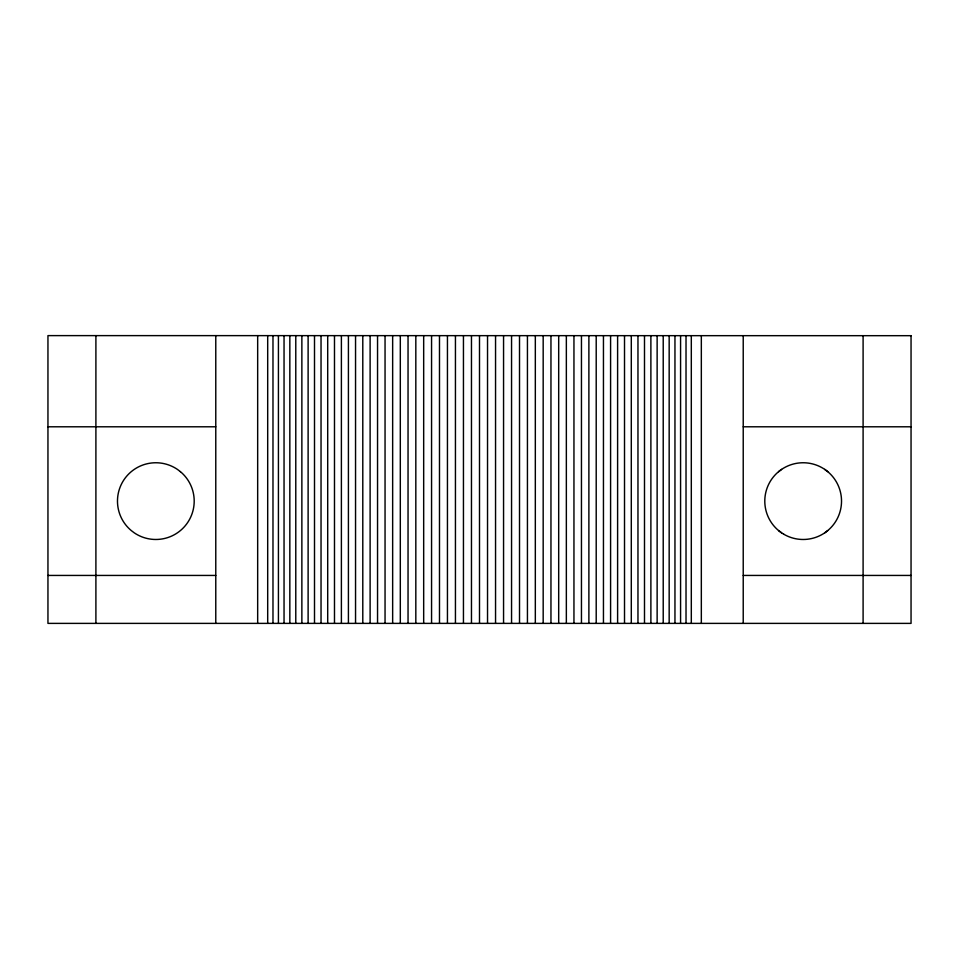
<?xml version="1.0" encoding="UTF-8"?>
<svg xmlns="http://www.w3.org/2000/svg" width="959" height="959" viewBox="0 0 959 959"><rect width="100%" height="100%" fill="white"/><g stroke="black" fill="none" stroke-linecap="round" stroke-linejoin="round"><path stroke-width="1.44" d="M95.9 623.386L95.9 335.614M863.1 623.386L863.1 335.614M778.576 471.672L781.573 469.407M824.752 532.832L827.749 530.555M47.95 426.791L215.775 426.791M743.225 426.791L911.05 426.791M47.95 575.436L215.775 575.436M743.225 575.436L911.05 575.436M824.752 469.407L827.749 471.672M778.576 530.555L781.573 532.832M743.225 335.614L743.225 623.386M701.329 335.614L701.329 623.386M691.307 335.614L691.307 623.386M686.021 335.614L686.021 623.386M680.578 335.614L680.578 623.386M674.956 335.614L674.956 623.386M669.166 335.614L669.166 623.386M663.22 335.614L663.22 623.386M657.131 335.614L657.131 623.386M650.885 335.614L650.885 623.386M644.496 335.614L644.496 623.386M637.963 335.614L637.963 623.386M631.298 335.614L631.298 623.386M624.513 335.614L624.513 623.386M617.608 335.614L617.608 623.386M610.583 335.614L610.583 623.386M603.451 335.614L603.451 623.386M596.21 335.614L596.21 623.386M588.886 335.614L588.886 623.386M581.454 335.614L581.454 623.386M573.95 335.614L573.95 623.386M566.349 335.614L566.349 623.386M558.689 335.614L558.689 623.386M550.957 335.614L550.957 623.386M543.178 335.614L543.178 623.386M535.326 335.614L535.326 623.386M527.438 335.614L527.438 623.386M519.514 335.614L519.514 623.386M511.555 335.614L511.555 623.386M503.559 335.614L503.559 623.386M495.551 335.614L495.551 623.386M487.532 335.614L487.532 623.386M479.5 335.614L479.5 623.386M471.468 335.614L471.468 623.386M463.449 335.614L463.449 623.386M455.441 335.614L455.441 623.386M447.445 335.614L447.445 623.386M439.486 335.614L439.486 623.386M431.562 335.614L431.562 623.386M423.674 335.614L423.674 623.386M415.822 335.614L415.822 623.386M408.043 335.614L408.043 623.386M400.311 335.614L400.311 623.386M392.651 335.614L392.651 623.386M385.05 335.614L385.05 623.386M377.546 335.614L377.546 623.386M370.114 335.614L370.114 623.386M362.79 335.614L362.79 623.386M355.549 335.614L355.549 623.386M348.417 335.614L348.417 623.386M341.392 335.614L341.392 623.386M334.487 335.614L334.487 623.386M327.702 335.614L327.702 623.386M321.037 335.614L321.037 623.386M314.504 335.614L314.504 623.386M308.115 335.614L308.115 623.386M301.869 335.614L301.869 623.386M295.78 335.614L295.78 623.386M289.834 335.614L289.834 623.386M284.044 335.614L284.044 623.386M278.422 335.614L278.422 623.386M272.979 335.614L272.979 623.386M267.693 335.614L267.693 623.386M257.671 335.614L257.671 623.386M215.775 335.614L215.775 623.386M911.05 335.686L47.95 335.614L47.95 623.386L911.05 623.386L911.05 335.614M180.424 471.672L177.427 469.407A38.36 38.36 0 0 0 125.221 478.002A38.36 38.36 0 0 0 131.251 530.555L134.248 532.832A38.36 38.36 0 0 0 186.454 524.225A38.36 38.36 0 0 0 180.424 471.672M783.695 534.175A38.36 38.36 0 0 0 841.523 501.449A38.36 38.36 0 0 0 784.27 467.728A38.36 38.36 0 0 0 783.695 534.175"/></g></svg>
